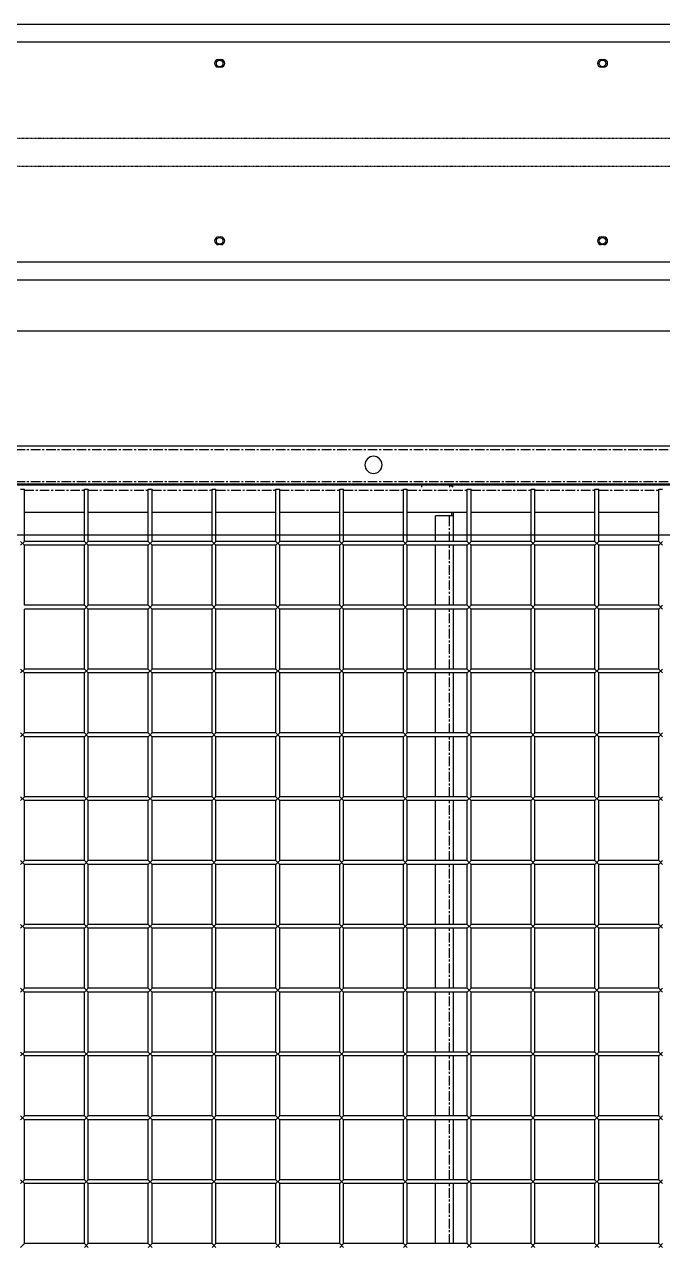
# Model space of a CAD drawing. Header units: millimetres. Extents: x -198529 to 244266, y -64 to 158464.
# Drawn here: x -169082 to -168582, y 109934 to 110890 of the extents above; entities that cross this region are included whole.
import ezdxf

# ---------------------------------------------------------------- set-up
doc = ezdxf.new("R2010")
doc.units = ezdxf.units.MM
doc.linetypes.add('CENTER', pattern=[12, 7.5, -1.5, 1.5, -1.5])
doc.linetypes.add('HIDDEN', pattern=[0.2, 0.1, -0.1])
doc.layers.add('0-DCC', color=30, linetype='Continuous')
doc.layers.add('0-DCC-STRUC', color=180, linetype='Continuous')

# ---------------------------------------------------------------- blocks, each defined once
blk = doc.blocks.new('DCC2850x1800(右)')
at = {"color": 0, "linetype": 'Continuous'}
for p, q in [((65614.5, -72678.48), (62966, -72678.48)), ((62966, -72709.38), (65613, -72709.38)), ((64342.5, -72712.38), (64339.5, -72712.38)), ((64342.5, -72753.48), (64342.5, -72712.38)), ((64389.5, -72753.48), (64389.5, -72712.38)), ((64392.5, -72712.38), (64389.5, -72712.38)), ((64392.5, -72753.48), (64392.5, -72712.38)), ((64439.5, -72753.48), (64439.5, -72712.38)), ((64442.5, -72712.38), (64439.5, -72712.38)), ((64442.5, -72753.48), (64442.5, -72712.38)), ((64489.5, -72753.48), (64489.5, -72712.38)), ((64492.5, -72712.38), (64489.5, -72712.38)), ((64492.5, -72753.48), (64492.5, -72712.38)), ((64528.5, -72709.38), (64528.5, -72710.88)), ((64539.5, -72753.48), (64539.5, -72712.38)), ((64542.5, -72712.38), (64539.5, -72712.38)), ((64542.5, -72753.48), (64542.5, -72712.38)), ((64589.5, -72753.48), (64589.5, -72712.38)), ((64592.5, -72712.38), (64589.5, -72712.38)), ((64592.5, -72753.48), (64592.5, -72712.38)), ((64639.5, -72753.48), (64639.5, -72712.38)), ((64642.5, -72712.38), (64639.5, -72712.38)), ((64642.5, -72753.48), (64642.5, -72712.38)), ((64689.5, -72753.48), (64689.5, -72712.38)), ((64692.5, -72712.38), (64689.5, -72712.38)), ((64692.5, -72753.48), (64692.5, -72712.38)), ((64739.5, -72753.48), (64739.5, -72712.38)), ((64742.5, -72712.38), (64739.5, -72712.38)), ((64742.5, -72753.48), (64742.5, -72712.38)), ((64789.5, -72753.48), (64789.5, -72712.38)), ((64792.5, -72712.38), (64789.5, -72712.38)), ((64792.5, -72753.48), (64792.5, -72712.38)), ((64839.5, -72753.48), (64839.5, -72712.38)), ((64842.5, -72712.38), (64839.5, -72712.38)), ((64342.5, -72730.88), (64389.5, -72730.88)), ((64392.5, -72730.88), (64439.5, -72730.88)), ((64442.5, -72730.88), (64489.5, -72730.88)), ((64492.5, -72730.88), (64539.5, -72730.88)), ((64503.5, -72730.88), (64503.5, -72753.48)), ((64505, -72730.88), (64505, -72733.38)), ((64542.5, -72730.88), (64589.5, -72730.88)), ((64592.5, -72730.88), (64639.5, -72730.88)), ((64642.5, -72730.88), (64689.5, -72730.88)), ((64692.5, -72730.88), (64739.5, -72730.88)), ((64742.5, -72730.88), (64789.5, -72730.88)), ((64792.5, -72730.88), (64839.5, -72730.88)), ((64503.5, -72733.38), (64517.5, -72733.38)), ((64517.5, -72753.48), (64517.5, -72733.38)), ((64342.5, -72756.48), (64339.5, -72753.48)), ((64339.5, -72756.48), (64342.5, -72753.48)), ((64342.5, -72753.48), (64389.5, -72753.48)), ((64342.5, -72756.48), (64389.5, -72756.48)), ((64342.5, -72803.48), (64342.5, -72756.48)), ((64392.5, -72756.48), (64389.5, -72753.48)), ((64389.5, -72756.48), (64392.5, -72753.48)), ((64389.5, -72803.48), (64389.5, -72756.48)), ((64392.5, -72753.48), (64439.5, -72753.48)), ((64392.5, -72756.48), (64439.5, -72756.48)), ((64392.5, -72803.48), (64392.5, -72756.48)), ((64442.5, -72756.48), (64439.5, -72753.48)), ((64439.5, -72756.48), (64442.5, -72753.48)), ((64439.5, -72803.48), (64439.5, -72756.48)), ((64442.5, -72753.48), (64489.5, -72753.48)), ((64442.5, -72756.48), (64489.5, -72756.48)), ((64442.5, -72803.48), (64442.5, -72756.48)), ((64492.5, -72756.48), (64489.5, -72753.48)), ((64489.5, -72756.48), (64492.5, -72753.48)), ((64489.5, -72803.48), (64489.5, -72756.48)), ((64492.5, -72753.48), (64539.5, -72753.48)), ((64492.5, -72756.48), (64539.5, -72756.48)), ((64492.5, -72803.48), (64492.5, -72756.48)), ((64503.5, -72756.48), (64503.5, -72803.48)), ((64517.5, -72803.48), (64517.5, -72756.48)), ((64542.5, -72756.48), (64539.5, -72753.48)), ((64539.5, -72756.48), (64542.5, -72753.48)), ((64539.5, -72803.48), (64539.5, -72756.48)), ((64542.5, -72753.48), (64589.5, -72753.48)), ((64542.5, -72756.48), (64589.5, -72756.48)), ((64542.5, -72803.48), (64542.5, -72756.48)), ((64592.5, -72756.48), (64589.5, -72753.48)), ((64589.5, -72756.48), (64592.5, -72753.48)), ((64589.5, -72803.48), (64589.5, -72756.48)), ((64592.5, -72753.48), (64639.5, -72753.48)), ((64592.5, -72756.48), (64639.5, -72756.48)), ((64592.5, -72803.48), (64592.5, -72756.48)), ((64642.5, -72756.48), (64639.5, -72753.48)), ((64639.5, -72756.48), (64642.5, -72753.48)), ((64639.5, -72803.48), (64639.5, -72756.48)), ((64642.5, -72753.48), (64689.5, -72753.48)), ((64642.5, -72756.48), (64689.5, -72756.48)), ((64642.5, -72803.48), (64642.5, -72756.48)), ((64692.5, -72756.48), (64689.5, -72753.48)), ((64689.5, -72756.48), (64692.5, -72753.48)), ((64689.5, -72803.48), (64689.5, -72756.48)), ((64692.5, -72753.48), (64739.5, -72753.48)), ((64692.5, -72756.48), (64739.5, -72756.48)), ((64692.5, -72803.48), (64692.5, -72756.48)), ((64742.5, -72756.48), (64739.5, -72753.48)), ((64739.5, -72756.48), (64742.5, -72753.48)), ((64739.5, -72803.48), (64739.5, -72756.48)), ((64742.5, -72753.48), (64789.5, -72753.48)), ((64742.5, -72756.48), (64789.5, -72756.48)), ((64742.5, -72803.48), (64742.5, -72756.48)), ((64792.5, -72756.48), (64789.5, -72753.48)), ((64789.5, -72756.48), (64792.5, -72753.48)), ((64789.5, -72803.48), (64789.5, -72756.48)), ((64792.5, -72753.48), (64839.5, -72753.48)), ((64792.5, -72756.48), (64839.5, -72756.48)), ((64792.5, -72803.48), (64792.5, -72756.48)), ((64842.5, -72756.48), (64839.5, -72753.48)), ((64839.5, -72756.48), (64842.5, -72753.48)), ((64839.5, -72803.48), (64839.5, -72756.48)), ((64342.5, -72806.48), (64339.5, -72803.48)), ((64342.5, -72803.48), (64339.5, -72806.48)), ((64342.5, -72803.48), (64389.5, -72803.48)), ((64342.5, -72853.48), (64342.5, -72806.48)), ((64342.5, -72806.48), (64389.5, -72806.48)), ((64392.5, -72806.48), (64389.5, -72803.48)), ((64392.5, -72803.48), (64389.5, -72806.48)), ((64389.5, -72853.48), (64389.5, -72806.48)), ((64392.5, -72803.48), (64439.5, -72803.48)), ((64392.5, -72853.48), (64392.5, -72806.48)), ((64392.5, -72806.48), (64439.5, -72806.48)), ((64442.5, -72806.48), (64439.5, -72803.48)), ((64442.5, -72803.48), (64439.5, -72806.48)), ((64439.5, -72853.48), (64439.5, -72806.48)), ((64442.5, -72803.48), (64489.5, -72803.48)), ((64442.5, -72853.48), (64442.5, -72806.48)), ((64442.5, -72806.48), (64489.5, -72806.48)), ((64492.5, -72806.48), (64489.5, -72803.48)), ((64492.5, -72803.48), (64489.5, -72806.48)), ((64489.5, -72853.48), (64489.5, -72806.48)), ((64492.5, -72803.48), (64539.5, -72803.48)), ((64492.5, -72853.48), (64492.5, -72806.48)), ((64492.5, -72806.48), (64539.5, -72806.48)), ((64503.5, -72806.48), (64503.5, -72853.48)), ((64517.5, -72853.48), (64517.5, -72806.48)), ((64542.5, -72806.48), (64539.5, -72803.48)), ((64542.5, -72803.48), (64539.5, -72806.48)), ((64539.5, -72853.48), (64539.5, -72806.48)), ((64542.5, -72803.48), (64589.5, -72803.48)), ((64542.5, -72853.48), (64542.5, -72806.48)), ((64542.5, -72806.48), (64589.5, -72806.48)), ((64592.5, -72806.48), (64589.5, -72803.48)), ((64592.5, -72803.48), (64589.5, -72806.48)), ((64589.5, -72853.48), (64589.5, -72806.48)), ((64592.5, -72803.48), (64639.5, -72803.48)), ((64592.5, -72853.48), (64592.5, -72806.48)), ((64592.5, -72806.48), (64639.5, -72806.48)), ((64642.5, -72806.48), (64639.5, -72803.48)), ((64642.5, -72803.48), (64639.5, -72806.48)), ((64639.5, -72853.48), (64639.5, -72806.48)), ((64642.5, -72803.48), (64689.5, -72803.48)), ((64642.5, -72853.48), (64642.5, -72806.48)), ((64642.5, -72806.48), (64689.5, -72806.48)), ((64692.5, -72806.48), (64689.5, -72803.48)), ((64692.5, -72803.48), (64689.5, -72806.48)), ((64689.5, -72853.48), (64689.5, -72806.48)), ((64692.5, -72803.48), (64739.5, -72803.48)), ((64692.5, -72853.48), (64692.5, -72806.48)), ((64692.5, -72806.48), (64739.5, -72806.48)), ((64742.5, -72806.48), (64739.5, -72803.48)), ((64742.5, -72803.48), (64739.5, -72806.48)), ((64739.5, -72853.48), (64739.5, -72806.48)), ((64742.5, -72803.48), (64789.5, -72803.48)), ((64742.5, -72853.48), (64742.5, -72806.48)), ((64742.5, -72806.48), (64789.5, -72806.48)), ((64792.5, -72806.48), (64789.5, -72803.48)), ((64792.5, -72803.48), (64789.5, -72806.48)), ((64789.5, -72853.48), (64789.5, -72806.48)), ((64792.5, -72803.48), (64839.5, -72803.48)), ((64792.5, -72853.48), (64792.5, -72806.48)), ((64792.5, -72806.48), (64839.5, -72806.48)), ((64839.5, -72853.48), (64839.5, -72806.48)), ((64342.5, -72856.48), (64339.5, -72853.48)), ((64342.5, -72853.48), (64339.5, -72856.48)), ((64342.5, -72853.48), (64389.5, -72853.48)), ((64342.5, -72903.48), (64342.5, -72856.48)), ((64342.5, -72856.48), (64389.5, -72856.48)), ((64392.5, -72856.48), (64389.5, -72853.48)), ((64392.5, -72853.48), (64389.5, -72856.48)), ((64389.5, -72903.48), (64389.5, -72856.48)), ((64392.5, -72853.48), (64439.5, -72853.48)), ((64392.5, -72903.48), (64392.5, -72856.48)), ((64392.5, -72856.48), (64439.5, -72856.48)), ((64442.5, -72856.48), (64439.5, -72853.48)), ((64442.5, -72853.48), (64439.5, -72856.48)), ((64439.5, -72903.48), (64439.5, -72856.48)), ((64442.5, -72853.48), (64489.5, -72853.48)), ((64442.5, -72903.48), (64442.5, -72856.48)), ((64442.5, -72856.48), (64489.5, -72856.48)), ((64492.5, -72856.48), (64489.5, -72853.48)), ((64492.5, -72853.48), (64489.5, -72856.48)), ((64489.5, -72903.48), (64489.5, -72856.48)), ((64492.5, -72853.48), (64539.5, -72853.48)), ((64492.5, -72903.48), (64492.5, -72856.48)), ((64492.5, -72856.48), (64539.5, -72856.48)), ((64503.5, -72856.48), (64503.5, -72903.48)), ((64517.5, -72903.48), (64517.5, -72856.48)), ((64542.5, -72856.48), (64539.5, -72853.48)), ((64542.5, -72853.48), (64539.5, -72856.48)), ((64539.5, -72903.48), (64539.5, -72856.48)), ((64542.5, -72853.48), (64589.5, -72853.48)), ((64542.5, -72903.48), (64542.5, -72856.48)), ((64542.5, -72856.48), (64589.5, -72856.48)), ((64592.5, -72856.48), (64589.5, -72853.48)), ((64592.5, -72853.48), (64589.5, -72856.48)), ((64589.5, -72903.48), (64589.5, -72856.48)), ((64592.5, -72853.48), (64639.5, -72853.48)), ((64592.5, -72903.48), (64592.5, -72856.48)), ((64592.5, -72856.48), (64639.5, -72856.48)), ((64642.5, -72856.48), (64639.5, -72853.48)), ((64639.5, -72856.48), (64642.5, -72853.48)), ((64639.5, -72903.48), (64639.5, -72856.48)), ((64642.5, -72853.48), (64689.5, -72853.48)), ((64642.5, -72903.48), (64642.5, -72856.48)), ((64642.5, -72856.48), (64689.5, -72856.48)), ((64692.5, -72856.48), (64689.5, -72853.48)), ((64689.5, -72856.48), (64692.5, -72853.48)), ((64689.5, -72903.48), (64689.5, -72856.48)), ((64692.5, -72853.48), (64739.5, -72853.48)), ((64692.5, -72903.48), (64692.5, -72856.48)), ((64692.5, -72856.48), (64739.5, -72856.48)), ((64742.5, -72856.48), (64739.5, -72853.48)), ((64739.5, -72856.48), (64742.5, -72853.48)), ((64739.5, -72903.48), (64739.5, -72856.48)), ((64742.5, -72853.48), (64789.5, -72853.48)), ((64742.5, -72903.48), (64742.5, -72856.48)), ((64742.5, -72856.48), (64789.5, -72856.48)), ((64792.5, -72856.48), (64789.5, -72853.48)), ((64789.5, -72856.48), (64792.5, -72853.48)), ((64789.5, -72903.48), (64789.5, -72856.48)), ((64792.5, -72853.48), (64839.5, -72853.48)), ((64792.5, -72903.48), (64792.5, -72856.48)), ((64792.5, -72856.48), (64839.5, -72856.48)), ((64842.5, -72856.48), (64839.5, -72853.48)), ((64839.5, -72856.48), (64842.5, -72853.48)), ((64839.5, -72903.48), (64839.5, -72856.48)), ((64342.5, -72906.48), (64339.5, -72903.48)), ((64342.5, -72903.48), (64339.5, -72906.48)), ((64342.5, -72903.48), (64389.5, -72903.48)), ((64392.5, -72906.48), (64389.5, -72903.48)), ((64392.5, -72903.48), (64389.5, -72906.48)), ((64392.5, -72903.48), (64439.5, -72903.48)), ((64442.5, -72906.48), (64439.5, -72903.48)), ((64442.5, -72903.48), (64439.5, -72906.48)), ((64442.5, -72903.48), (64489.5, -72903.48)), ((64492.5, -72906.48), (64489.5, -72903.48)), ((64492.5, -72903.48), (64489.5, -72906.48)), ((64492.5, -72903.48), (64539.5, -72903.48)), ((64542.5, -72906.48), (64539.5, -72903.48)), ((64542.5, -72903.48), (64539.5, -72906.48)), ((64542.5, -72903.48), (64589.5, -72903.48)), ((64592.5, -72906.48), (64589.5, -72903.48)), ((64592.5, -72903.48), (64589.5, -72906.48)), ((64592.5, -72903.48), (64639.5, -72903.48)), ((64642.5, -72906.48), (64639.5, -72903.48)), ((64642.5, -72903.48), (64639.5, -72906.48)), ((64642.5, -72903.48), (64689.5, -72903.48)), ((64692.5, -72906.48), (64689.5, -72903.48)), ((64689.5, -72906.48), (64692.5, -72903.48)), ((64692.5, -72903.48), (64739.5, -72903.48)), ((64742.5, -72906.48), (64739.5, -72903.48)), ((64739.5, -72906.48), (64742.5, -72903.48)), ((64742.5, -72903.48), (64789.5, -72903.48)), ((64792.5, -72906.48), (64789.5, -72903.48)), ((64789.5, -72906.48), (64792.5, -72903.48)), ((64792.5, -72903.48), (64839.5, -72903.48)), ((64842.5, -72906.48), (64839.5, -72903.48)), ((64839.5, -72906.48), (64842.5, -72903.48)), ((64342.5, -72953.48), (64342.5, -72906.48)), ((64342.5, -72906.48), (64389.5, -72906.48)), ((64389.5, -72953.48), (64389.5, -72906.48)), ((64392.5, -72953.48), (64392.5, -72906.48)), ((64392.5, -72906.48), (64439.5, -72906.48)), ((64439.5, -72953.48), (64439.5, -72906.48)), ((64442.5, -72953.48), (64442.5, -72906.48)), ((64442.5, -72906.48), (64489.5, -72906.48)), ((64489.5, -72953.48), (64489.5, -72906.48)), ((64492.5, -72953.48), (64492.5, -72906.48)), ((64492.5, -72906.48), (64539.5, -72906.48)), ((64503.5, -72906.48), (64503.5, -72953.48)), ((64517.5, -72953.48), (64517.5, -72906.48)), ((64539.5, -72953.48), (64539.5, -72906.48)), ((64542.5, -72953.48), (64542.5, -72906.48)), ((64542.5, -72906.48), (64589.5, -72906.48)), ((64589.5, -72953.48), (64589.5, -72906.48)), ((64592.5, -72953.48), (64592.5, -72906.48)), ((64592.5, -72906.48), (64639.5, -72906.48)), ((64639.5, -72953.48), (64639.5, -72906.48)), ((64642.5, -72953.48), (64642.5, -72906.48)), ((64642.5, -72906.48), (64689.5, -72906.48)), ((64689.5, -72953.48), (64689.5, -72906.48)), ((64692.5, -72953.48), (64692.5, -72906.48)), ((64692.5, -72906.48), (64739.5, -72906.48)), ((64739.5, -72953.48), (64739.5, -72906.48)), ((64742.5, -72953.48), (64742.5, -72906.48)), ((64742.5, -72906.48), (64789.5, -72906.48)), ((64789.5, -72953.48), (64789.5, -72906.48)), ((64792.5, -72953.48), (64792.5, -72906.48)), ((64792.5, -72906.48), (64839.5, -72906.48)), ((64839.5, -72953.48), (64839.5, -72906.48)), ((64342.5, -72956.48), (64339.5, -72953.48)), ((64342.5, -72953.48), (64339.5, -72956.48)), ((64342.5, -72953.48), (64389.5, -72953.48)), ((64342.5, -73003.48), (64342.5, -72956.48)), ((64342.5, -72956.48), (64389.5, -72956.48)), ((64392.5, -72956.48), (64389.5, -72953.48)), ((64392.5, -72953.48), (64389.5, -72956.48)), ((64389.5, -73003.48), (64389.5, -72956.48)), ((64392.5, -72953.48), (64439.5, -72953.48)), ((64392.5, -73003.48), (64392.5, -72956.48)), ((64392.5, -72956.48), (64439.5, -72956.48)), ((64442.5, -72956.48), (64439.5, -72953.48)), ((64442.5, -72953.48), (64439.5, -72956.48)), ((64439.5, -73003.48), (64439.5, -72956.48)), ((64442.5, -72953.48), (64489.5, -72953.48)), ((64442.5, -73003.48), (64442.5, -72956.48)), ((64442.5, -72956.48), (64489.5, -72956.48)), ((64492.5, -72956.48), (64489.5, -72953.48)), ((64492.5, -72953.48), (64489.5, -72956.48)), ((64489.5, -73003.48), (64489.5, -72956.48)), ((64492.5, -72953.48), (64539.5, -72953.48)), ((64492.5, -73003.48), (64492.5, -72956.48)), ((64492.5, -72956.48), (64539.5, -72956.48)), ((64503.5, -72956.48), (64503.5, -73003.48)), ((64517.5, -73003.48), (64517.5, -72956.48)), ((64542.5, -72956.48), (64539.5, -72953.48)), ((64542.5, -72953.48), (64539.5, -72956.48)), ((64539.5, -73003.48), (64539.5, -72956.48)), ((64542.5, -72953.48), (64589.5, -72953.48)), ((64542.5, -73003.48), (64542.5, -72956.48)), ((64542.5, -72956.48), (64589.5, -72956.48)), ((64592.5, -72956.48), (64589.5, -72953.48)), ((64592.5, -72953.48), (64589.5, -72956.48)), ((64589.5, -73003.48), (64589.5, -72956.48)), ((64592.5, -72953.48), (64639.5, -72953.48)), ((64592.5, -73003.48), (64592.5, -72956.48)), ((64592.5, -72956.48), (64639.5, -72956.48)), ((64642.5, -72956.48), (64639.5, -72953.48)), ((64642.5, -72953.48), (64639.5, -72956.48)), ((64639.5, -73003.48), (64639.5, -72956.48)), ((64642.5, -72953.48), (64689.5, -72953.48)), ((64642.5, -73003.48), (64642.5, -72956.48)), ((64642.5, -72956.48), (64689.5, -72956.48)), ((64692.5, -72956.48), (64689.5, -72953.48)), ((64692.5, -72953.48), (64689.5, -72956.48)), ((64689.5, -73003.48), (64689.5, -72956.48)), ((64692.5, -72953.48), (64739.5, -72953.48)), ((64692.5, -73003.48), (64692.5, -72956.48)), ((64692.5, -72956.48), (64739.5, -72956.48)), ((64742.5, -72956.48), (64739.5, -72953.48)), ((64739.5, -72956.48), (64742.5, -72953.48)), ((64739.5, -73003.48), (64739.5, -72956.48)), ((64742.5, -72953.48), (64789.5, -72953.48)), ((64742.5, -73003.48), (64742.5, -72956.48)), ((64742.5, -72956.48), (64789.5, -72956.48)), ((64792.5, -72956.48), (64789.5, -72953.48)), ((64789.5, -72956.48), (64792.5, -72953.48)), ((64789.5, -73003.48), (64789.5, -72956.48)), ((64792.5, -72953.48), (64839.5, -72953.48)), ((64792.5, -73003.48), (64792.5, -72956.48)), ((64792.5, -72956.48), (64839.5, -72956.48)), ((64842.5, -72956.48), (64839.5, -72953.48)), ((64839.5, -72956.48), (64842.5, -72953.48)), ((64839.5, -73003.48), (64839.5, -72956.48)), ((64342.5, -73006.48), (64339.5, -73003.48)), ((64342.5, -73003.48), (64339.5, -73006.48)), ((64342.5, -73003.48), (64389.5, -73003.48)), ((64342.5, -73053.48), (64342.5, -73006.48)), ((64342.5, -73006.48), (64389.5, -73006.48)), ((64392.5, -73006.48), (64389.5, -73003.48)), ((64392.5, -73003.48), (64389.5, -73006.48)), ((64389.5, -73053.48), (64389.5, -73006.48)), ((64392.5, -73003.48), (64439.5, -73003.48)), ((64392.5, -73053.48), (64392.5, -73006.48)), ((64392.5, -73006.48), (64439.5, -73006.48)), ((64442.5, -73006.48), (64439.5, -73003.48)), ((64442.5, -73003.48), (64439.5, -73006.48)), ((64439.5, -73053.48), (64439.5, -73006.48)), ((64442.5, -73003.48), (64489.5, -73003.48)), ((64442.5, -73053.48), (64442.5, -73006.48)), ((64442.5, -73006.48), (64489.5, -73006.48)), ((64492.5, -73006.48), (64489.5, -73003.48)), ((64492.5, -73003.48), (64489.5, -73006.48)), ((64489.5, -73053.48), (64489.5, -73006.48)), ((64492.5, -73003.48), (64539.5, -73003.48)), ((64492.5, -73053.48), (64492.5, -73006.48)), ((64492.5, -73006.48), (64539.5, -73006.48)), ((64503.5, -73006.48), (64503.5, -73053.48)), ((64517.5, -73053.48), (64517.5, -73006.48)), ((64542.5, -73006.48), (64539.5, -73003.48)), ((64542.5, -73003.48), (64539.5, -73006.48)), ((64539.5, -73053.48), (64539.5, -73006.48)), ((64542.5, -73003.48), (64589.5, -73003.48)), ((64542.5, -73053.48), (64542.5, -73006.48)), ((64542.5, -73006.48), (64589.5, -73006.48)), ((64592.5, -73006.48), (64589.5, -73003.48)), ((64592.5, -73003.48), (64589.5, -73006.48)), ((64589.5, -73053.48), (64589.5, -73006.48)), ((64592.5, -73003.48), (64639.5, -73003.48)), ((64592.5, -73053.48), (64592.5, -73006.48)), ((64592.5, -73006.48), (64639.5, -73006.48)), ((64642.5, -73006.48), (64639.5, -73003.48)), ((64642.5, -73003.48), (64639.5, -73006.48)), ((64639.5, -73053.48), (64639.5, -73006.48)), ((64642.5, -73003.48), (64689.5, -73003.48)), ((64642.5, -73053.48), (64642.5, -73006.48)), ((64642.5, -73006.48), (64689.5, -73006.48)), ((64692.5, -73006.48), (64689.5, -73003.48)), ((64692.5, -73003.48), (64689.5, -73006.48)), ((64689.5, -73053.48), (64689.5, -73006.48)), ((64692.5, -73003.48), (64739.5, -73003.48)), ((64692.5, -73053.48), (64692.5, -73006.48)), ((64692.5, -73006.48), (64739.5, -73006.48)), ((64742.5, -73006.48), (64739.5, -73003.48)), ((64742.5, -73003.48), (64739.5, -73006.48)), ((64739.5, -73053.48), (64739.5, -73006.48)), ((64742.5, -73003.48), (64789.5, -73003.48)), ((64742.5, -73053.48), (64742.5, -73006.48)), ((64742.5, -73006.48), (64789.5, -73006.48)), ((64792.5, -73006.48), (64789.5, -73003.48)), ((64789.5, -73006.48), (64792.5, -73003.48)), ((64789.5, -73053.48), (64789.5, -73006.48)), ((64792.5, -73003.48), (64839.5, -73003.48)), ((64792.5, -73053.48), (64792.5, -73006.48)), ((64792.5, -73006.48), (64839.5, -73006.48)), ((64842.5, -73006.48), (64839.5, -73003.48)), ((64839.5, -73006.48), (64842.5, -73003.48)), ((64839.5, -73053.48), (64839.5, -73006.48)), ((64342.5, -73056.48), (64339.5, -73053.48)), ((64342.5, -73053.48), (64339.5, -73056.48)), ((64342.5, -73053.48), (64389.5, -73053.48)), ((64342.5, -73103.48), (64342.5, -73056.48)), ((64342.5, -73056.48), (64389.5, -73056.48)), ((64392.5, -73056.48), (64389.5, -73053.48)), ((64392.5, -73053.48), (64389.5, -73056.48)), ((64389.5, -73103.48), (64389.5, -73056.48)), ((64392.5, -73053.48), (64439.5, -73053.48)), ((64392.5, -73103.48), (64392.5, -73056.48)), ((64392.5, -73056.48), (64439.5, -73056.48)), ((64442.5, -73056.48), (64439.5, -73053.48)), ((64442.5, -73053.48), (64439.5, -73056.48)), ((64439.5, -73103.48), (64439.5, -73056.48)), ((64442.5, -73053.48), (64489.5, -73053.48)), ((64442.5, -73103.48), (64442.5, -73056.48)), ((64442.5, -73056.48), (64489.5, -73056.48)), ((64492.5, -73056.48), (64489.5, -73053.48)), ((64492.5, -73053.48), (64489.5, -73056.48)), ((64489.5, -73103.48), (64489.5, -73056.48)), ((64492.5, -73053.48), (64539.5, -73053.48)), ((64492.5, -73103.48), (64492.5, -73056.48)), ((64492.5, -73056.48), (64539.5, -73056.48)), ((64503.5, -73056.48), (64503.5, -73103.48)), ((64517.5, -73103.48), (64517.5, -73056.48)), ((64542.5, -73056.48), (64539.5, -73053.48)), ((64542.5, -73053.48), (64539.5, -73056.48)), ((64539.5, -73103.48), (64539.5, -73056.48)), ((64542.5, -73053.48), (64589.5, -73053.48)), ((64542.5, -73103.48), (64542.5, -73056.48)), ((64542.5, -73056.48), (64589.5, -73056.48)), ((64592.5, -73056.48), (64589.5, -73053.48)), ((64592.5, -73053.48), (64589.5, -73056.48)), ((64589.5, -73103.48), (64589.5, -73056.48)), ((64592.5, -73053.48), (64639.5, -73053.48)), ((64592.5, -73103.48), (64592.5, -73056.48)), ((64592.5, -73056.48), (64639.5, -73056.48)), ((64642.5, -73056.48), (64639.5, -73053.48)), ((64642.5, -73053.48), (64639.5, -73056.48)), ((64639.5, -73103.48), (64639.5, -73056.48)), ((64642.5, -73053.48), (64689.5, -73053.48)), ((64642.5, -73103.48), (64642.5, -73056.48)), ((64642.5, -73056.48), (64689.5, -73056.48)), ((64692.5, -73056.48), (64689.5, -73053.48)), ((64692.5, -73053.48), (64689.5, -73056.48)), ((64689.5, -73103.48), (64689.5, -73056.48)), ((64692.5, -73053.48), (64739.5, -73053.48)), ((64692.5, -73103.48), (64692.5, -73056.48)), ((64692.5, -73056.48), (64739.5, -73056.48)), ((64742.5, -73056.48), (64739.5, -73053.48)), ((64742.5, -73053.48), (64739.5, -73056.48)), ((64739.5, -73103.48), (64739.5, -73056.48)), ((64742.5, -73053.48), (64789.5, -73053.48)), ((64742.5, -73103.48), (64742.5, -73056.48)), ((64742.5, -73056.48), (64789.5, -73056.48)), ((64792.5, -73056.48), (64789.5, -73053.48)), ((64792.5, -73053.48), (64789.5, -73056.48)), ((64789.5, -73103.48), (64789.5, -73056.48)), ((64792.5, -73053.48), (64839.5, -73053.48)), ((64792.5, -73103.48), (64792.5, -73056.48)), ((64792.5, -73056.48), (64839.5, -73056.48)), ((64842.5, -73056.48), (64839.5, -73053.48)), ((64839.5, -73056.48), (64842.5, -73053.48)), ((64839.5, -73103.48), (64839.5, -73056.48)), ((64342.5, -73106.48), (64339.5, -73103.48)), ((64342.5, -73103.48), (64339.5, -73106.48)), ((64342.5, -73103.48), (64389.5, -73103.48)), ((64392.5, -73106.48), (64389.5, -73103.48)), ((64392.5, -73103.48), (64389.5, -73106.48)), ((64392.5, -73103.48), (64439.5, -73103.48)), ((64442.5, -73106.48), (64439.5, -73103.48)), ((64442.5, -73103.48), (64439.5, -73106.48)), ((64442.5, -73103.48), (64489.5, -73103.48)), ((64492.5, -73106.48), (64489.5, -73103.48)), ((64492.5, -73103.48), (64489.5, -73106.48)), ((64492.5, -73103.48), (64539.5, -73103.48)), ((64542.5, -73106.48), (64539.5, -73103.48)), ((64542.5, -73103.48), (64539.5, -73106.48)), ((64542.5, -73103.48), (64589.5, -73103.48)), ((64592.5, -73106.48), (64589.5, -73103.48)), ((64592.5, -73103.48), (64589.5, -73106.48)), ((64592.5, -73103.48), (64639.5, -73103.48)), ((64642.5, -73106.48), (64639.5, -73103.48)), ((64642.5, -73103.48), (64639.5, -73106.48)), ((64642.5, -73103.48), (64689.5, -73103.48)), ((64692.5, -73106.48), (64689.5, -73103.48)), ((64692.5, -73103.48), (64689.5, -73106.48)), ((64692.5, -73103.48), (64739.5, -73103.48)), ((64742.5, -73106.48), (64739.5, -73103.48)), ((64742.5, -73103.48), (64739.5, -73106.48)), ((64742.5, -73103.48), (64789.5, -73103.48)), ((64792.5, -73106.48), (64789.5, -73103.48)), ((64792.5, -73103.48), (64789.5, -73106.48)), ((64792.5, -73103.48), (64839.5, -73103.48)), ((64842.5, -73106.48), (64839.5, -73103.48)), ((64842.5, -73103.48), (64839.5, -73106.48)), ((64342.5, -73153.48), (64342.5, -73106.48)), ((64342.5, -73106.48), (64389.5, -73106.48)), ((64389.5, -73153.48), (64389.5, -73106.48)), ((64392.5, -73153.48), (64392.5, -73106.48)), ((64392.5, -73106.48), (64439.5, -73106.48)), ((64439.5, -73153.48), (64439.5, -73106.48)), ((64442.5, -73153.48), (64442.5, -73106.48)), ((64442.5, -73106.48), (64489.5, -73106.48)), ((64489.5, -73153.48), (64489.5, -73106.48)), ((64492.5, -73153.48), (64492.5, -73106.48)), ((64492.5, -73106.48), (64539.5, -73106.48)), ((64503.5, -73106.48), (64503.5, -73153.48)), ((64517.5, -73153.48), (64517.5, -73106.48)), ((64539.5, -73153.48), (64539.5, -73106.48)), ((64542.5, -73153.48), (64542.5, -73106.48)), ((64542.5, -73106.48), (64589.5, -73106.48)), ((64589.5, -73153.48), (64589.5, -73106.48)), ((64592.5, -73153.48), (64592.5, -73106.48)), ((64592.5, -73106.48), (64639.5, -73106.48)), ((64639.5, -73153.48), (64639.5, -73106.48)), ((64642.5, -73153.48), (64642.5, -73106.48)), ((64642.5, -73106.48), (64689.5, -73106.48)), ((64689.5, -73153.48), (64689.5, -73106.48)), ((64692.5, -73153.48), (64692.5, -73106.48)), ((64692.5, -73106.48), (64739.5, -73106.48)), ((64739.5, -73153.48), (64739.5, -73106.48)), ((64742.5, -73153.48), (64742.5, -73106.48)), ((64742.5, -73106.48), (64789.5, -73106.48)), ((64789.5, -73153.48), (64789.5, -73106.48)), ((64792.5, -73153.48), (64792.5, -73106.48)), ((64792.5, -73106.48), (64839.5, -73106.48)), ((64839.5, -73153.48), (64839.5, -73106.48)), ((64342.5, -73156.48), (64339.5, -73153.48)), ((64342.5, -73153.48), (64339.5, -73156.48)), ((64342.5, -73153.48), (64389.5, -73153.48)), ((64342.5, -73203.48), (64342.5, -73156.48)), ((64342.5, -73156.48), (64389.5, -73156.48)), ((64392.5, -73156.48), (64389.5, -73153.48)), ((64392.5, -73153.48), (64389.5, -73156.48)), ((64389.5, -73203.48), (64389.5, -73156.48)), ((64392.5, -73153.48), (64439.5, -73153.48)), ((64392.5, -73203.48), (64392.5, -73156.48)), ((64392.5, -73156.48), (64439.5, -73156.48)), ((64442.5, -73156.48), (64439.5, -73153.48)), ((64442.5, -73153.48), (64439.5, -73156.48)), ((64439.5, -73203.48), (64439.5, -73156.48)), ((64442.5, -73153.48), (64489.5, -73153.48)), ((64442.5, -73203.48), (64442.5, -73156.48)), ((64442.5, -73156.48), (64489.5, -73156.48)), ((64492.5, -73156.48), (64489.5, -73153.48)), ((64492.5, -73153.48), (64489.5, -73156.48)), ((64489.5, -73203.48), (64489.5, -73156.48)), ((64492.5, -73153.48), (64539.5, -73153.48)), ((64492.5, -73203.48), (64492.5, -73156.48)), ((64492.5, -73156.48), (64539.5, -73156.48)), ((64503.5, -73156.48), (64503.5, -73203.48)), ((64517.5, -73203.48), (64517.5, -73156.48)), ((64542.5, -73156.48), (64539.5, -73153.48)), ((64542.5, -73153.48), (64539.5, -73156.48)), ((64539.5, -73203.48), (64539.5, -73156.48)), ((64542.5, -73153.48), (64589.5, -73153.48)), ((64542.5, -73203.48), (64542.5, -73156.48)), ((64542.5, -73156.48), (64589.5, -73156.48)), ((64592.5, -73156.48), (64589.5, -73153.48)), ((64592.5, -73153.48), (64589.5, -73156.48)), ((64589.5, -73203.48), (64589.5, -73156.48)), ((64592.5, -73153.48), (64639.5, -73153.48)), ((64592.5, -73203.48), (64592.5, -73156.48)), ((64592.5, -73156.48), (64639.5, -73156.48)), ((64642.5, -73156.48), (64639.5, -73153.48)), ((64642.5, -73153.48), (64639.5, -73156.48)), ((64639.5, -73203.48), (64639.5, -73156.48)), ((64642.5, -73153.48), (64689.5, -73153.48)), ((64642.5, -73203.48), (64642.5, -73156.48)), ((64642.5, -73156.48), (64689.5, -73156.48)), ((64692.5, -73156.48), (64689.5, -73153.48)), ((64692.5, -73153.48), (64689.5, -73156.48)), ((64689.5, -73203.48), (64689.5, -73156.48)), ((64692.5, -73153.48), (64739.5, -73153.48)), ((64692.5, -73203.48), (64692.5, -73156.48)), ((64692.5, -73156.48), (64739.5, -73156.48)), ((64742.5, -73156.48), (64739.5, -73153.48)), ((64742.5, -73153.48), (64739.5, -73156.48)), ((64739.5, -73203.48), (64739.5, -73156.48)), ((64742.5, -73153.48), (64789.5, -73153.48)), ((64742.5, -73203.48), (64742.5, -73156.48)), ((64742.5, -73156.48), (64789.5, -73156.48)), ((64792.5, -73156.48), (64789.5, -73153.48)), ((64792.5, -73153.48), (64789.5, -73156.48)), ((64789.5, -73203.48), (64789.5, -73156.48)), ((64792.5, -73153.48), (64839.5, -73153.48)), ((64792.5, -73203.48), (64792.5, -73156.48)), ((64792.5, -73156.48), (64839.5, -73156.48)), ((64842.5, -73156.48), (64839.5, -73153.48)), ((64842.5, -73153.48), (64839.5, -73156.48)), ((64839.5, -73203.48), (64839.5, -73156.48)), ((64342.5, -73206.48), (64339.5, -73203.48)), ((64342.5, -73203.48), (64339.5, -73206.48)), ((64342.5, -73203.48), (64389.5, -73203.48)), ((64342.5, -73253.48), (64342.5, -73206.48)), ((64342.5, -73206.48), (64389.5, -73206.48)), ((64392.5, -73206.48), (64389.5, -73203.48)), ((64392.5, -73203.48), (64389.5, -73206.48)), ((64389.5, -73253.48), (64389.5, -73206.48)), ((64392.5, -73203.48), (64439.5, -73203.48)), ((64392.5, -73253.48), (64392.5, -73206.48)), ((64392.5, -73206.48), (64439.5, -73206.48)), ((64442.5, -73206.48), (64439.5, -73203.48)), ((64442.5, -73203.48), (64439.5, -73206.48)), ((64439.5, -73253.48), (64439.5, -73206.48)), ((64442.5, -73203.48), (64489.5, -73203.48)), ((64442.5, -73253.48), (64442.5, -73206.48)), ((64442.5, -73206.48), (64489.5, -73206.48)), ((64492.5, -73206.48), (64489.5, -73203.48)), ((64492.5, -73203.48), (64489.5, -73206.48)), ((64489.5, -73253.48), (64489.5, -73206.48)), ((64492.5, -73203.48), (64539.5, -73203.48)), ((64492.5, -73253.48), (64492.5, -73206.48)), ((64492.5, -73206.48), (64539.5, -73206.48)), ((64503.5, -73206.48), (64503.5, -73253.48)), ((64517.5, -73253.48), (64517.5, -73206.48)), ((64542.5, -73206.48), (64539.5, -73203.48)), ((64542.5, -73203.48), (64539.5, -73206.48)), ((64539.5, -73253.48), (64539.5, -73206.48)), ((64542.5, -73203.48), (64589.5, -73203.48)), ((64542.5, -73253.48), (64542.5, -73206.48)), ((64542.5, -73206.48), (64589.5, -73206.48)), ((64592.5, -73206.48), (64589.5, -73203.48)), ((64592.5, -73203.48), (64589.5, -73206.48)), ((64589.5, -73253.48), (64589.5, -73206.48)), ((64592.5, -73203.48), (64639.5, -73203.48)), ((64592.5, -73253.48), (64592.5, -73206.48)), ((64592.5, -73206.48), (64639.5, -73206.48)), ((64642.5, -73206.48), (64639.5, -73203.48)), ((64642.5, -73203.48), (64639.5, -73206.48)), ((64639.5, -73253.48), (64639.5, -73206.48)), ((64642.5, -73203.48), (64689.5, -73203.48)), ((64642.5, -73253.48), (64642.5, -73206.48)), ((64642.5, -73206.48), (64689.5, -73206.48)), ((64692.5, -73206.48), (64689.5, -73203.48)), ((64692.5, -73203.48), (64689.5, -73206.48)), ((64689.5, -73253.48), (64689.5, -73206.48)), ((64692.5, -73203.48), (64739.5, -73203.48)), ((64692.5, -73253.48), (64692.5, -73206.48)), ((64692.5, -73206.48), (64739.5, -73206.48)), ((64742.5, -73206.48), (64739.5, -73203.48)), ((64742.5, -73203.48), (64739.5, -73206.48)), ((64739.5, -73253.48), (64739.5, -73206.48)), ((64742.5, -73203.48), (64789.5, -73203.48)), ((64742.5, -73253.48), (64742.5, -73206.48)), ((64742.5, -73206.48), (64789.5, -73206.48)), ((64792.5, -73206.48), (64789.5, -73203.48)), ((64792.5, -73203.48), (64789.5, -73206.48)), ((64789.5, -73253.48), (64789.5, -73206.48)), ((64792.5, -73203.48), (64839.5, -73203.48)), ((64792.5, -73253.48), (64792.5, -73206.48)), ((64792.5, -73206.48), (64839.5, -73206.48)), ((64842.5, -73206.48), (64839.5, -73203.48)), ((64842.5, -73203.48), (64839.5, -73206.48)), ((64839.5, -73253.48), (64839.5, -73206.48)), ((64342.5, -73256.48), (64339.5, -73253.48)), ((64342.5, -73253.48), (64339.5, -73256.48)), ((64342.5, -73253.48), (64389.5, -73253.48)), ((64342.5, -73303.48), (64342.5, -73256.48)), ((64342.5, -73256.48), (64389.5, -73256.48)), ((64392.5, -73256.48), (64389.5, -73253.48)), ((64392.5, -73253.48), (64389.5, -73256.48)), ((64389.5, -73303.48), (64389.5, -73256.48)), ((64392.5, -73253.48), (64439.5, -73253.48)), ((64392.5, -73303.48), (64392.5, -73256.48)), ((64392.5, -73256.48), (64439.5, -73256.48)), ((64442.5, -73256.48), (64439.5, -73253.48)), ((64442.5, -73253.48), (64439.5, -73256.48)), ((64439.5, -73303.48), (64439.5, -73256.48)), ((64442.5, -73253.48), (64489.5, -73253.48)), ((64442.5, -73303.48), (64442.5, -73256.48)), ((64442.5, -73256.48), (64489.5, -73256.48)), ((64492.5, -73256.48), (64489.5, -73253.48)), ((64492.5, -73253.48), (64489.5, -73256.48)), ((64489.5, -73303.48), (64489.5, -73256.48)), ((64492.5, -73253.48), (64539.5, -73253.48)), ((64492.5, -73303.48), (64492.5, -73256.48)), ((64492.5, -73256.48), (64539.5, -73256.48)), ((64503.5, -73256.48), (64503.5, -73303.48)), ((64517.5, -73303.48), (64517.5, -73256.48)), ((64542.5, -73256.48), (64539.5, -73253.48)), ((64542.5, -73253.48), (64539.5, -73256.48)), ((64539.5, -73303.48), (64539.5, -73256.48)), ((64542.5, -73253.48), (64589.5, -73253.48)), ((64542.5, -73303.48), (64542.5, -73256.48)), ((64542.5, -73256.48), (64589.5, -73256.48)), ((64592.5, -73256.48), (64589.5, -73253.48)), ((64592.5, -73253.48), (64589.5, -73256.48)), ((64589.5, -73303.48), (64589.5, -73256.48)), ((64592.5, -73253.48), (64639.5, -73253.48)), ((64592.5, -73303.48), (64592.5, -73256.48)), ((64592.5, -73256.48), (64639.5, -73256.48)), ((64642.5, -73256.48), (64639.5, -73253.48)), ((64642.5, -73253.48), (64639.5, -73256.48)), ((64639.5, -73303.48), (64639.5, -73256.48)), ((64642.5, -73253.48), (64689.5, -73253.48)), ((64642.5, -73303.48), (64642.5, -73256.48)), ((64642.5, -73256.48), (64689.5, -73256.48)), ((64692.5, -73256.48), (64689.5, -73253.48)), ((64692.5, -73253.48), (64689.5, -73256.48)), ((64689.5, -73303.48), (64689.5, -73256.48)), ((64692.5, -73253.48), (64739.5, -73253.48)), ((64692.5, -73303.48), (64692.5, -73256.48)), ((64692.5, -73256.48), (64739.5, -73256.48)), ((64742.5, -73256.48), (64739.5, -73253.48)), ((64742.5, -73253.48), (64739.5, -73256.48)), ((64739.5, -73303.48), (64739.5, -73256.48)), ((64742.5, -73253.48), (64789.5, -73253.48)), ((64742.5, -73303.48), (64742.5, -73256.48)), ((64742.5, -73256.48), (64789.5, -73256.48)), ((64792.5, -73256.48), (64789.5, -73253.48)), ((64792.5, -73253.48), (64789.5, -73256.48)), ((64789.5, -73303.48), (64789.5, -73256.48)), ((64792.5, -73253.48), (64839.5, -73253.48)), ((64792.5, -73303.48), (64792.5, -73256.48)), ((64792.5, -73256.48), (64839.5, -73256.48)), ((64842.5, -73256.48), (64839.5, -73253.48)), ((64842.5, -73253.48), (64839.5, -73256.48)), ((64839.5, -73303.48), (64839.5, -73256.48)), ((64342.5, -73306.48), (64339.5, -73303.48)), ((64342.5, -73303.48), (64339.5, -73306.48)), ((64342.5, -73303.48), (64389.5, -73303.48)), ((64392.5, -73306.48), (64389.5, -73303.48)), ((64392.5, -73303.48), (64389.5, -73306.48)), ((64392.5, -73303.48), (64439.5, -73303.48)), ((64442.5, -73306.48), (64439.5, -73303.48)), ((64442.5, -73303.48), (64439.5, -73306.48)), ((64442.5, -73303.48), (64489.5, -73303.48)), ((64492.5, -73306.48), (64489.5, -73303.48)), ((64492.5, -73303.48), (64489.5, -73306.48)), ((64492.5, -73303.48), (64539.5, -73303.48)), ((64542.5, -73306.48), (64539.5, -73303.48)), ((64542.5, -73303.48), (64539.5, -73306.48)), ((64542.5, -73303.48), (64589.5, -73303.48)), ((64592.5, -73306.48), (64589.5, -73303.48)), ((64592.5, -73303.48), (64589.5, -73306.48)), ((64592.5, -73303.48), (64639.5, -73303.48)), ((64642.5, -73306.48), (64639.5, -73303.48)), ((64642.5, -73303.48), (64639.5, -73306.48)), ((64642.5, -73303.48), (64689.5, -73303.48)), ((64692.5, -73306.48), (64689.5, -73303.48)), ((64692.5, -73303.48), (64689.5, -73306.48)), ((64692.5, -73303.48), (64739.5, -73303.48)), ((64742.5, -73306.48), (64739.5, -73303.48)), ((64742.5, -73303.48), (64739.5, -73306.48)), ((64742.5, -73303.48), (64789.5, -73303.48)), ((64792.5, -73306.48), (64789.5, -73303.48)), ((64792.5, -73303.48), (64789.5, -73306.48)), ((64792.5, -73303.48), (64839.5, -73303.48)), ((64842.5, -73306.48), (64839.5, -73303.48))]:
    blk.add_line(p, q, dxfattribs=at)
at = {"color": 0, "linetype": 'CENTER'}
for p, q in [((65614.5, -72681.48), (62966, -72681.48)), ((65614.5, -72706.38), (62966, -72706.38)), ((64506.5, -72709.38), (64506.5, -72710.88)), ((64389.5, -72713.38), (64342.5, -72713.38)), ((64439.5, -72713.38), (64392.5, -72713.38)), ((64489.5, -72713.38), (64442.5, -72713.38)), ((64539.5, -72713.38), (64492.5, -72713.38)), ((64589.5, -72713.38), (64542.5, -72713.38)), ((64639.5, -72713.38), (64592.5, -72713.38)), ((64689.5, -72713.38), (64642.5, -72713.38)), ((64739.5, -72713.38), (64692.5, -72713.38)), ((64789.5, -72713.38), (64742.5, -72713.38)), ((64839.5, -72713.38), (64792.5, -72713.38)), ((64506.5, -72753.48), (64506.5, -72733.38)), ((64506.5, -72803.48), (64506.5, -72756.48)), ((64506.5, -72853.48), (64506.5, -72806.48)), ((64506.5, -72903.48), (64506.5, -72856.48)), ((64506.5, -72953.48), (64506.5, -72906.48)), ((64506.5, -73003.48), (64506.5, -72956.48)), ((64506.5, -73053.48), (64506.5, -73006.48)), ((64506.5, -73103.48), (64506.5, -73056.48)), ((64506.5, -73153.48), (64506.5, -73106.48)), ((64506.5, -73203.48), (64506.5, -73156.48)), ((64506.5, -73253.48), (64506.5, -73206.48)), ((64506.5, -73303.48), (64506.5, -73256.48))]:
    blk.add_line(p, q, dxfattribs=at)
at = {"color": 0, "linetype": 'Continuous'}
blk.add_circle((64566, -72693.48), 6.75, dxfattribs=at)
blk.add_arc((64506.5, -72712.38), 3, 90, 150, dxfattribs=at)
blk = doc.blocks.new('DCC2850x2300(右)水平')
at = {"color": 0, "linetype": 'Continuous'}
for p, q in [((55002.77, -142094.53), (52355.77, -142094.53)), ((55002.77, -142108.53), (52355.77, -142108.53)), ((53353.27, -142122.03), (53355.27, -142122.03)), ((53653.27, -142122.03), (53655.27, -142122.03)), ((53355.27, -142128.03), (53353.27, -142128.03)), ((53655.27, -142128.03), (53653.27, -142128.03)), ((53353.27, -142261.03), (53355.27, -142261.03)), ((53355.27, -142267.03), (53353.27, -142267.03)), ((53653.27, -142261.03), (53655.27, -142261.03)), ((53655.27, -142267.03), (53653.27, -142267.03)), ((52355.77, -142280.53), (55002.77, -142280.53)), ((52355.77, -142294.53), (55002.77, -142294.53))]:
    blk.add_line(p, q, dxfattribs=at)
at = {"color": 0, "linetype": 'HIDDEN'}
for p, q in [((52355.77, -142183.53), (55004.27, -142183.53)), ((52355.77, -142205.53), (55004.27, -142205.53))]:
    blk.add_line(p, q, dxfattribs=at)
at = {"color": 0, "linetype": 'Continuous'}
for centre in [(53354.27, -142125.03), (53654.27, -142125.03), (53354.27, -142264.03), (53654.27, -142264.03)]:
    blk.add_circle(centre, 2.6, dxfattribs=at)
for centre, start, end in [((53353.27, -142125.03), 90, 270), ((53355.27, -142125.03), 270, 90), ((53653.27, -142125.03), 90, 270), ((53655.27, -142125.03), 270, 90), ((53353.27, -142264.03), 90, 270), ((53355.27, -142264.03), 270, 90), ((53653.27, -142264.03), 90, 270), ((53655.27, -142264.03), 270, 90)]:
    blk.add_arc(centre, 3, start, end, dxfattribs=at)

msp = doc.modelspace()

# ---------------------------------------------------------------- linework, layer by layer
at = {"layer": '0-DCC-STRUC'}
for points in [[(-167195.66, 110490.01), (-169945.54, 110490.01), (-169945.54, 110690.01), (-167195.66, 110690.01)], [(-167195.66, 110530.01), (-169945.54, 110530.01), (-169945.54, 110650.01), (-167195.66, 110650.01)]]:
    msp.add_lwpolyline(points, close=True, dxfattribs=at)

# ---------------------------------------------------------------- block references
at = {"layer": '0-DCC'}
msp.add_blockref('DCC2850x2300(右)水平', (-222283.57, 252984.54), dxfattribs=at)
at = {"layer": '0-DCC', "xscale": -1}
msp.add_blockref('DCC2850x1800(右)', (-104242.77, 183238.49), dxfattribs=at)

doc.saveas('drawing.dxf')
